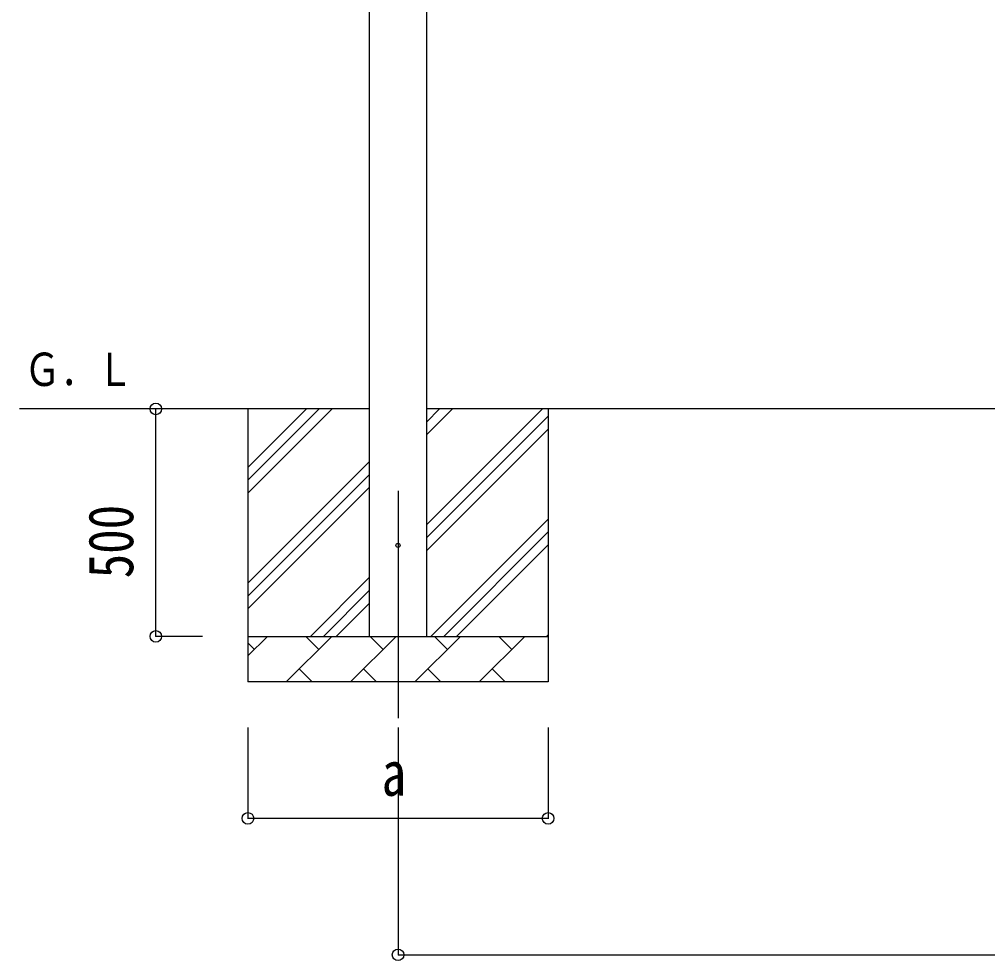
# Model space of a CAD drawing. Units: millimetres, scale not verified. Extents: x -12615 to 12615, y -8910 to 8910.
# Drawn here: x -9717 to -7589, y -4450 to -2381 of the extents above; entities that cross this region are included whole.
import ezdxf
from ezdxf.enums import TextEntityAlignment as Align

# ---------------------------------------------------------------- set-up
doc = ezdxf.new("R2010")
doc.units = ezdxf.units.MM
doc.header["$LTSCALE"] = 40
for name, color, linetype in [('0-4_YKK_12', 2, 'Continuous'), ('0-5_YKK_13', 4, 'Continuous'), ('0-6_YKK_A1', 4, 'Continuous'), ('0-7_YKK_D', 6, 'Continuous')]:
    doc.layers.add(name, color=color, linetype=linetype)
doc.styles.add('ＭＳ ゴシック', font='')
doc.styles.get('ＭＳ ゴシック').set_extended_font_data('MS Gothic')

msp = doc.modelspace()

# ---------------------------------------------------------------- linework, layer by layer
at = {"layer": '0-4_YKK_12'}
msp.add_line((-8884.94, -3417.6), (-8884.94, -3917.6), dxfattribs=at)
at = {"layer": '0-5_YKK_13'}
msp.add_circle((-8884.94, -3537.6), 4.5, dxfattribs=at)
at = {"layer": '0-6_YKK_A1'}
for p, q in [((-8947.44, -3737.6), (-8947.44, -937.6)), ((-8822.44, -937.6), (-8822.44, -3737.6)), ((-8947.44, -3237.6), (-9717.44, -3237.6)), ((-9214.94, -3237.6), (-9214.94, -3837.6)), ((-9214.94, -3422.65), (-9029.89, -3237.6)), ((-9214.94, -3394.36), (-9058.17, -3237.6)), ((-9214.94, -3366.08), (-9086.46, -3237.6)), ((-6074.44, -3237.6), (-8822.44, -3237.6)), ((-8822.44, -3492.7), (-8567.34, -3237.6)), ((-8822.44, -3294.71), (-8765.33, -3237.6)), ((-8822.44, -3266.42), (-8793.62, -3237.6)), ((-8822.44, -3520.98), (-8554.94, -3253.48)), ((-8554.94, -3237.6), (-8554.94, -3837.6)), ((-8822.44, -3549.27), (-8554.94, -3281.77)), ((-9214.94, -3620.64), (-8947.44, -3353.14)), ((-9214.94, -3648.92), (-8947.44, -3381.42)), ((-9214.94, -3677.21), (-8947.44, -3409.71)), ((-8812.78, -3737.6), (-8554.94, -3479.76)), ((-8784.5, -3737.6), (-8554.94, -3508.04)), ((-8756.21, -3737.6), (-8554.94, -3536.32)), ((-9077.34, -3737.6), (-8947.44, -3607.7)), ((-9049.06, -3737.6), (-8947.44, -3635.98)), ((-9020.77, -3737.6), (-8947.44, -3664.27)), ((-9214.94, -3737.6), (-8554.94, -3737.6)), ((-9214.94, -3780.49), (-9172.05, -3737.6)), ((-9130.63, -3837.6), (-9030.63, -3737.6)), ((-9059.18, -3766.15), (-9087.73, -3737.6)), ((-8989.2, -3837.6), (-8889.2, -3737.6)), ((-8917.76, -3766.15), (-8946.31, -3737.6)), ((-8847.78, -3837.6), (-8747.78, -3737.6)), ((-8776.34, -3766.15), (-8804.89, -3737.6)), ((-8706.36, -3837.6), (-8606.36, -3737.6)), ((-8634.92, -3766.15), (-8663.47, -3737.6)), ((-8558.22, -3737.6), (-8554.94, -3734.31)), ((-9200.6, -3766.15), (-9214.94, -3751.81)), ((-9102.07, -3809.04), (-9073.52, -3837.6)), ((-8960.65, -3809.04), (-8932.1, -3837.6)), ((-8819.23, -3809.04), (-8790.68, -3837.6)), ((-8677.81, -3809.04), (-8649.26, -3837.6)), ((-8554.94, -3837.6), (-9214.94, -3837.6))]:
    msp.add_line(p, q, dxfattribs=at)
at = {"layer": '0-7_YKK_D'}
for p, q in [((-9314.94, -3237.6), (-9418.44, -3237.6)), ((-9417.44, -3737.6), (-9417.44, -3237.6)), ((-9314.94, -3737.6), (-9418.44, -3737.6)), ((-9214.94, -3937.6), (-9214.94, -4138.6)), ((-8884.94, -3937.6), (-8884.94, -4438.6)), ((-8554.94, -3937.6), (-8554.94, -4138.6)), ((-8554.94, -4137.6), (-9214.94, -4137.6)), ((-8884.94, -4437.6), (-6011.94, -4437.6))]:
    msp.add_line(p, q, dxfattribs=at)
for centre in [(-9417.44, -3237.6), (-9417.44, -3737.6), (-9214.94, -4137.6), (-8554.94, -4137.6), (-8884.94, -4437.6)]:
    msp.add_circle(centre, 12.75, dxfattribs=at)

# ---------------------------------------------------------------- texts
at = {"layer": '0-6_YKK_A1', "style": 'ＭＳ ゴシック', "width": 0.8}
msp.add_text('Ｇ．Ｌ', height=73.31, dxfattribs=at).set_placement((-9706.85, -3209.15), align=Align.BOTTOM_LEFT)
at = {"layer": '0-7_YKK_D', "style": 'ＭＳ ゴシック', "width": 0.8}
msp.add_text('500', height=98.97, rotation=90, dxfattribs=at).set_placement((-9437.44, -3610), align=Align.BOTTOM_LEFT)
msp.add_text('a', height=98.97, dxfattribs=at).set_placement((-8920.94, -4117.6), align=Align.BOTTOM_LEFT)

doc.saveas('drawing.dxf')
